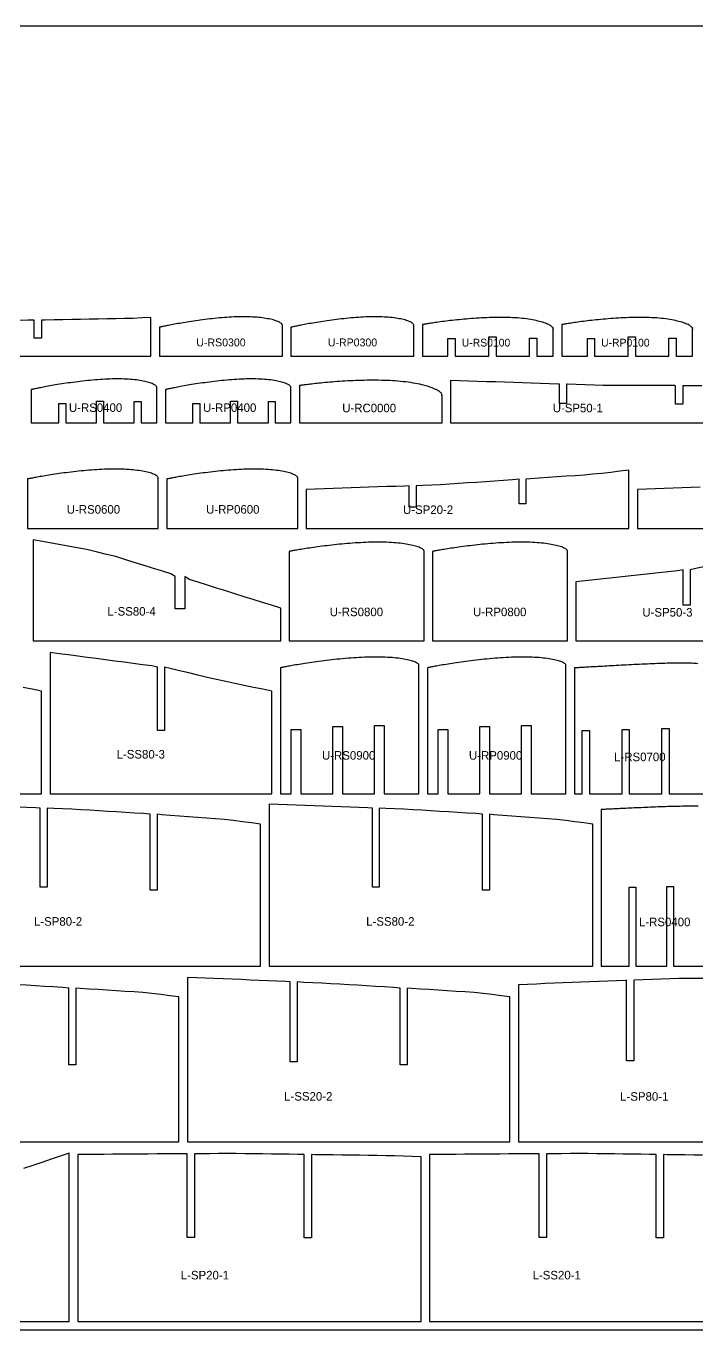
# Model space of a CAD drawing. Header units: millimetres. Extents: x 0 to 2440, y 0 to 1220.
# Drawn here: x 1192 to 1820, y 0 to 1220 of the extents above; entities that cross this region are included whole.
import ezdxf

# ---------------------------------------------------------------- set-up
doc = ezdxf.new("R2010")
doc.units = ezdxf.units.MM
for name, color, linetype in [('CUT', 7, 'CONTINUOUS'), ('LABEL', 1, 'CONTINUOUS'), ('SHEET', 8, 'CONTINUOUS')]:
    doc.layers.add(name, color=color, linetype=linetype)

msp = doc.modelspace()

# ---------------------------------------------------------------- linework, layer by layer
at = {"layer": 'CUT'}
for points in [[(987.604, 911.064), (1308.962, 911.064), (1308.962, 947.296), (1300.722, 946.912), (1292.482, 946.516), (1284.243, 946.304), (1276.003, 946.132), (1267.763, 945.957), (1259.523, 945.782), (1251.283, 945.628), (1243.043, 945.501), (1234.803, 945.373), (1226.563, 945.24), (1218.323, 945.104), (1210.083, 944.966), (1206.438, 944.847), (1206.438, 927.955), (1199.545, 927.955), (1199.545, 944.847), (1193.603, 944.687), (1185.363, 944.545)], [(1824.7, 883.507), (1816.3, 883.517), (1807.9, 883.527), (1806.865, 883.532), (1806.865, 866.108), (1800.018, 866.108), (1800.018, 883.532), (1799.5, 883.536), (1791.1, 883.545), (1782.7, 883.553), (1774.3, 883.56), (1765.9, 883.567), (1757.5, 883.573), (1749.1, 883.578), (1740.7, 883.689), (1732.299, 883.829), (1723.899, 884.039), (1715.499, 884.287), (1707.099, 884.538), (1698.699, 884.794), (1698.182, 884.916), (1698.182, 866.8), (1691.335, 866.8), (1691.335, 884.916), (1690.299, 885.054), (1681.899, 885.316), (1673.499, 885.581), (1665.099, 885.85), (1656.699, 886.123), (1648.299, 886.401), (1639.899, 886.682), (1631.499, 886.967), (1623.099, 887.255), (1614.699, 887.546), (1606.299, 887.841), (1597.899, 888.14), (1589.499, 888.444), (1589.499, 848.684), (1908.7, 848.684)], [(1823.107, 788.452), (1814.718, 788.16), (1806.33, 787.864), (1797.941, 787.566), (1789.552, 787.267), (1781.163, 786.968), (1772.774, 786.665), (1764.385, 786.36), (1764.385, 749.86), (2066.383, 749.86)], [(1827.783, 714.444), (1819.145, 712.367), (1813.879, 711.252), (1813.879, 677.997), (1807.137, 677.997), (1807.137, 711.252), (1801.87, 710.158), (1793.233, 709.229), (1784.595, 708.302), (1775.957, 707.373), (1767.32, 706.445), (1758.682, 705.515), (1750.044, 704.585), (1741.407, 703.654), (1732.769, 702.723), (1724.131, 701.789), (1715.494, 700.857), (1706.856, 699.921), (1706.856, 644.743), (1914.16, 644.743)], [(1820.936, 623.33), (1819.665, 623.47), (1818.313, 623.593), (1816.884, 623.699), (1815.378, 623.788), (1813.8, 623.861), (1812.15, 623.919), (1810.433, 623.962), (1808.649, 623.989), (1806.803, 624.003), (1804.896, 624.004), (1802.932, 623.992), (1800.913, 623.968), (1798.843, 623.934), (1796.725, 623.889), (1794.561, 623.836), (1792.356, 623.775), (1790.111, 623.707), (1787.831, 623.632), (1785.519, 623.553), (1783.178, 623.47), (1780.812, 623.385), (1778.416, 623.296), (1775.994, 623.201), (1773.558, 623.099), (1771.112, 622.991), (1768.66, 622.879), (1766.205, 622.762), (1763.751, 622.642), (1761.303, 622.519), (1758.863, 622.394), (1756.436, 622.267), (1754.025, 622.14), (1751.635, 622.012), (1749.269, 621.884), (1746.931, 621.757), (1744.624, 621.63), (1742.353, 621.505), (1740.12, 621.382), (1737.93, 621.261), (1735.785, 621.142), (1733.69, 621.025), (1731.647, 620.911), (1729.661, 620.8), (1727.733, 620.692), (1725.868, 620.587), (1724.068, 620.486), (1722.336, 620.388), (1720.675, 620.294), (1719.087, 620.203), (1717.576, 620.117), (1716.144, 620.035), (1714.792, 619.957), (1713.524, 619.884), (1712.341, 619.815), (1711.246, 619.751), (1710.239, 619.692), (1709.323, 619.638), (1708.5, 619.59), (1707.77, 619.546), (1707.135, 619.509), (1706.596, 619.476), (1706.153, 619.45), (1705.809, 619.429), (1705.562, 619.414), (1705.414, 619.406), (1705.414, 501.553), (1712.831, 501.553), (1712.831, 560.796), (1719.586, 560.796), (1719.586, 501.553), (1750.07, 501.553), (1750.07, 561.831), (1756.813, 561.831), (1756.813, 501.553), (1787.309, 501.553), (1787.309, 562.638), (1794.039, 562.638), (1794.039, 501.553), (1829.405, 501.553)], [(998.875, 501.553), (1206.562, 501.553), (1206.562, 597.529), (1197.908, 599.397), (1189.255, 601.261)], [(1108.562, 340.292), (1411.593, 340.292), (1411.593, 473.38), (1403.176, 474.467), (1394.758, 475.552), (1386.341, 476.557), (1377.923, 477.508), (1369.506, 478.263), (1361.088, 478.879), (1352.671, 479.495), (1344.253, 480.11), (1335.835, 480.724), (1327.418, 481.337), (1319, 481.95), (1314.916, 482.483), (1314.916, 411.388), (1308.416, 411.388), (1308.416, 482.483), (1302.165, 483.128), (1293.748, 483.647), (1285.33, 484.167), (1276.913, 484.688), (1268.495, 485.208), (1260.078, 485.729), (1251.66, 486.249), (1243.243, 486.77), (1234.825, 487.231), (1226.408, 487.604), (1217.99, 487.955), (1211.739, 488.31), (1211.739, 414.301), (1205.239, 414.301), (1205.239, 488.31), (1201.155, 488.583), (1192.737, 488.897), (1184.32, 489.211)], [(1821.196, 490.045), (1819.236, 490.056), (1817.23, 490.058), (1815.181, 490.05), (1813.092, 490.033), (1810.967, 490.01), (1808.808, 489.98), (1806.618, 489.944), (1804.401, 489.904), (1802.16, 489.861), (1799.889, 489.814), (1797.593, 489.76), (1795.284, 489.699), (1792.965, 489.631), (1790.639, 489.559), (1788.312, 489.481), (1785.985, 489.399), (1783.663, 489.313), (1781.349, 489.225), (1779.047, 489.134), (1776.761, 489.042), (1774.493, 488.948), (1772.249, 488.854), (1770.031, 488.759), (1767.842, 488.665), (1765.687, 488.57), (1763.569, 488.477), (1761.491, 488.384), (1759.456, 488.293), (1757.468, 488.203), (1755.529, 488.114), (1753.644, 488.028), (1751.815, 487.943), (1750.044, 487.861), (1748.335, 487.781), (1746.691, 487.703), (1745.115, 487.629), (1743.608, 487.556), (1742.173, 487.487), (1740.813, 487.421), (1739.53, 487.358), (1738.326, 487.299), (1737.203, 487.243), (1736.163, 487.191), (1735.207, 487.143), (1734.337, 487.098), (1733.555, 487.058), (1732.862, 487.023), (1732.259, 486.991), (1731.747, 486.965), (1731.327, 486.943), (1731, 486.926), (1730.765, 486.913), (1730.625, 486.906), (1730.625, 340.292), (1756.586, 340.292), (1756.586, 414.301), (1763.086, 414.301), (1763.086, 340.292), (1791.811, 340.292), (1791.811, 414.992), (1798.3, 414.992), (1798.3, 340.292), (1827.035, 340.292)], [(1033.116, 176.113), (1335.113, 176.113), (1335.113, 311.689), (1326.724, 312.716), (1318.335, 313.742), (1309.946, 314.683), (1301.558, 315.569), (1293.169, 316.251), (1284.78, 316.788), (1276.391, 317.325), (1268.002, 317.861), (1259.614, 318.394), (1251.225, 318.925), (1242.836, 319.455), (1238.766, 319.916), (1238.766, 248.014), (1232.288, 248.014), (1232.288, 319.916), (1226.058, 320.498), (1217.67, 320.995), (1209.281, 321.491), (1200.892, 321.987), (1192.503, 322.483), (1184.114, 322.977)], [(1828.366, 328.939), (1820.02, 328.885), (1811.675, 328.831), (1803.329, 328.672), (1794.984, 328.484), (1786.638, 328.227), (1778.293, 327.931), (1769.947, 327.631), (1761.601, 327.326), (1761.087, 327.181), (1761.087, 251.647), (1754.285, 251.647), (1754.285, 327.181), (1753.256, 327.016), (1744.91, 326.702), (1736.565, 326.383), (1728.219, 326.059), (1719.874, 325.73), (1711.528, 325.396), (1703.183, 325.058), (1694.837, 324.715), (1686.492, 324.367), (1678.146, 324.014), (1669.8, 323.656), (1661.455, 323.293), (1653.109, 322.926), (1653.109, 176.113), (1970.24, 176.113)], [(1002.094, 8), (1232.515, 8), (1232.515, 165.31), (1223.981, 162.468), (1215.447, 159.624), (1206.912, 156.779), (1198.378, 153.936), (1189.844, 151.089)], [(1825.317, 163.508), (1817.077, 163.622), (1808.837, 163.737), (1800.597, 163.853), (1792.357, 163.971), (1788.712, 164.072), (1788.712, 86.036), (1781.819, 86.036), (1781.819, 164.072), (1775.877, 164.205), (1767.637, 164.323), (1759.397, 164.443), (1751.157, 164.564), (1742.917, 164.685), (1734.677, 164.805), (1726.437, 164.903), (1718.196, 164.944), (1709.956, 164.978), (1701.716, 164.953), (1693.476, 164.921), (1685.236, 164.886), (1679.294, 164.844), (1679.294, 86.422), (1672.401, 86.422), (1672.401, 164.844), (1668.756, 164.806), (1660.516, 164.758), (1652.276, 164.707), (1644.036, 164.653), (1635.796, 164.594), (1627.556, 164.53), (1619.316, 164.464), (1611.076, 164.395), (1602.836, 164.321), (1594.596, 164.242), (1586.356, 164.161), (1578.116, 164.076), (1569.876, 163.989), (1569.876, 8), (1891.237, 8)]]:
    msp.add_lwpolyline(points, dxfattribs=at)
for points in [[(1316.962, 911.064), (1432.098, 911.064), (1432.098, 939.737), (1432.086, 940.124), (1431.981, 940.511), (1431.785, 940.9), (1431.496, 941.288), (1431.117, 941.677), (1430.646, 942.064), (1430.085, 942.449), (1429.434, 942.831), (1428.694, 943.21), (1427.866, 943.583), (1426.952, 943.95), (1425.952, 944.309), (1424.868, 944.659), (1423.703, 944.998), (1422.457, 945.326), (1421.132, 945.64), (1419.732, 945.94), (1418.257, 946.224), (1416.711, 946.491), (1415.095, 946.739), (1413.413, 946.967), (1411.668, 947.175), (1409.861, 947.361), (1407.997, 947.524), (1406.079, 947.664), (1404.109, 947.779), (1402.09, 947.87), (1400.028, 947.936), (1397.924, 947.976), (1395.783, 947.991), (1393.608, 947.979), (1391.402, 947.942), (1389.17, 947.88), (1386.915, 947.792), (1384.651, 947.68), (1382.379, 947.549), (1380.095, 947.402), (1377.802, 947.237), (1375.505, 947.056), (1373.207, 946.86), (1370.911, 946.65), (1368.622, 946.427), (1366.344, 946.191), (1364.079, 945.944), (1361.831, 945.686), (1359.604, 945.419), (1357.401, 945.144), (1355.227, 944.861), (1353.083, 944.571), (1350.975, 944.277), (1348.904, 943.978), (1346.874, 943.676), (1344.889, 943.372), (1342.952, 943.066), (1341.065, 942.761), (1339.231, 942.457), (1337.453, 942.156), (1335.735, 941.857), (1334.078, 941.563), (1332.486, 941.275), (1330.959, 940.993), (1329.502, 940.719), (1328.116, 940.454), (1326.804, 940.199), (1325.566, 939.954), (1324.406, 939.722), (1323.325, 939.502), (1322.324, 939.296), (1321.405, 939.105), (1320.569, 938.929), (1319.818, 938.77), (1319.153, 938.628), (1318.574, 938.503), (1318.083, 938.396), (1317.681, 938.308), (1317.367, 938.239), (1317.142, 938.19), (1317.007, 938.16), (1316.962, 938.15)], [(1440.098, 911.064), (1555.234, 911.064), (1555.234, 939.737), (1555.222, 940.124), (1555.117, 940.511), (1554.921, 940.9), (1554.632, 941.288), (1554.253, 941.677), (1553.782, 942.064), (1553.221, 942.449), (1552.57, 942.831), (1551.83, 943.21), (1551.002, 943.583), (1550.087, 943.95), (1549.088, 944.309), (1548.004, 944.659), (1546.839, 944.998), (1545.593, 945.326), (1544.268, 945.64), (1542.868, 945.94), (1541.393, 946.224), (1539.847, 946.491), (1538.231, 946.739), (1536.549, 946.967), (1534.804, 947.175), (1532.997, 947.361), (1531.133, 947.524), (1529.214, 947.664), (1527.244, 947.779), (1525.226, 947.87), (1523.164, 947.936), (1521.06, 947.976), (1518.919, 947.991), (1516.743, 947.979), (1514.538, 947.942), (1512.306, 947.88), (1510.051, 947.792), (1507.787, 947.68), (1505.515, 947.549), (1503.231, 947.402), (1500.938, 947.237), (1498.641, 947.056), (1496.343, 946.86), (1494.047, 946.65), (1491.758, 946.427), (1489.48, 946.191), (1487.214, 945.944), (1484.967, 945.686), (1482.74, 945.419), (1480.537, 945.144), (1478.363, 944.861), (1476.219, 944.571), (1474.111, 944.277), (1472.04, 943.978), (1470.01, 943.676), (1468.025, 943.372), (1466.088, 943.066), (1464.201, 942.761), (1462.367, 942.457), (1460.589, 942.156), (1458.871, 941.857), (1457.214, 941.563), (1455.621, 941.275), (1454.095, 940.993), (1452.638, 940.719), (1451.252, 940.454), (1449.94, 940.199), (1448.702, 939.954), (1447.542, 939.722), (1446.461, 939.502), (1445.46, 939.296), (1444.541, 939.105), (1443.705, 938.929), (1442.954, 938.77), (1442.289, 938.628), (1441.71, 938.503), (1441.219, 938.396), (1440.816, 938.308), (1440.503, 938.239), (1440.278, 938.19), (1440.143, 938.16), (1440.098, 938.15)], [(1563.234, 911.064), (1587.084, 911.064), (1587.084, 927.801), (1593.886, 927.801), (1593.886, 911.064), (1625.205, 911.064), (1625.205, 929.18), (1632.052, 929.18), (1632.052, 911.064), (1663.325, 911.064), (1663.325, 928.033), (1670.218, 928.033), (1670.218, 911.064), (1685.684, 911.064), (1685.684, 936.627), (1685.675, 936.202), (1685.596, 937.059), (1685.409, 937.496), (1685.126, 937.938), (1684.745, 938.384), (1684.267, 938.834), (1683.692, 939.286), (1683.022, 939.739), (1682.257, 940.193), (1681.399, 940.645), (1680.448, 941.095), (1679.406, 941.54), (1678.274, 941.98), (1677.054, 942.413), (1675.748, 942.837), (1674.357, 943.25), (1672.885, 943.651), (1671.333, 944.039), (1669.704, 944.412), (1668.001, 944.768), (1666.225, 945.106), (1664.381, 945.425), (1662.47, 945.723), (1660.498, 946), (1658.465, 946.254), (1656.377, 946.484), (1654.236, 946.69), (1652.047, 946.87), (1649.812, 947.026), (1647.536, 947.155), (1645.223, 947.258), (1642.876, 947.335), (1640.499, 947.385), (1638.097, 947.41), (1635.684, 947.408), (1633.262, 947.387), (1630.826, 947.348), (1628.38, 947.291), (1625.928, 947.216), (1623.475, 947.125), (1621.024, 947.019), (1618.579, 946.898), (1616.144, 946.762), (1613.723, 946.614), (1611.32, 946.453), (1608.939, 946.281), (1606.583, 946.099), (1604.257, 945.907), (1601.963, 945.706), (1599.706, 945.498), (1597.489, 945.283), (1595.316, 945.063), (1593.19, 944.838), (1591.115, 944.609), (1589.093, 944.378), (1587.128, 944.145), (1585.223, 943.912), (1583.381, 943.679), (1581.604, 943.448), (1579.896, 943.219), (1578.259, 942.994), (1576.696, 942.774), (1575.209, 942.56), (1573.801, 942.352), (1572.473, 942.153), (1571.228, 941.962), (1570.067, 941.781), (1568.992, 941.61), (1568.005, 941.452), (1567.108, 941.305), (1566.302, 941.172), (1565.587, 941.053), (1564.966, 940.948), (1564.438, 940.858), (1564.006, 940.784), (1563.669, 940.726), (1563.427, 940.685), (1563.283, 940.659), (1563.234, 940.651)], [(1693.684, 911.064), (1717.534, 911.064), (1717.534, 927.801), (1724.336, 927.801), (1724.336, 911.064), (1755.655, 911.064), (1755.655, 929.18), (1762.502, 929.18), (1762.502, 911.064), (1793.775, 911.064), (1793.775, 928.033), (1800.668, 928.033), (1800.668, 911.064), (1816.134, 911.064), (1816.134, 936.627), (1816.125, 936.202), (1816.046, 937.059), (1815.859, 937.496), (1815.576, 937.938), (1815.195, 938.384), (1814.717, 938.834), (1814.142, 939.286), (1813.472, 939.739), (1812.707, 940.193), (1811.849, 940.645), (1810.898, 941.095), (1809.856, 941.54), (1808.724, 941.98), (1807.504, 942.413), (1806.198, 942.837), (1804.807, 943.25), (1803.335, 943.651), (1801.783, 944.039), (1800.154, 944.412), (1798.451, 944.768), (1796.675, 945.106), (1794.831, 945.425), (1792.92, 945.723), (1790.948, 946), (1788.915, 946.254), (1786.827, 946.484), (1784.686, 946.69), (1782.497, 946.87), (1780.262, 947.026), (1777.986, 947.155), (1775.673, 947.258), (1773.326, 947.335), (1770.949, 947.385), (1768.547, 947.41), (1766.134, 947.408), (1763.712, 947.387), (1761.276, 947.348), (1758.83, 947.291), (1756.378, 947.216), (1753.925, 947.125), (1751.474, 947.019), (1749.029, 946.898), (1746.594, 946.762), (1744.173, 946.614), (1741.77, 946.453), (1739.389, 946.281), (1737.033, 946.099), (1734.707, 945.907), (1732.413, 945.706), (1730.156, 945.498), (1727.939, 945.283), (1725.766, 945.063), (1723.64, 944.838), (1721.565, 944.609), (1719.543, 944.378), (1717.578, 944.145), (1715.673, 943.912), (1713.831, 943.679), (1712.054, 943.448), (1710.346, 943.219), (1708.709, 942.994), (1707.146, 942.774), (1705.659, 942.56), (1704.251, 942.352), (1702.923, 942.153), (1701.678, 941.962), (1700.517, 941.781), (1699.442, 941.61), (1698.455, 941.452), (1697.558, 941.305), (1696.752, 941.172), (1696.037, 941.053), (1695.416, 940.948), (1694.888, 940.858), (1694.456, 940.784), (1694.119, 940.726), (1693.877, 940.685), (1693.733, 940.659), (1693.684, 940.651)], [(1196.917, 848.684), (1222.771, 848.684), (1222.771, 866.945), (1229.272, 866.945), (1229.272, 848.684), (1258.054, 848.684), (1258.054, 868.955), (1264.543, 868.955), (1264.543, 848.684), (1293.337, 848.684), (1293.337, 868.681), (1299.815, 868.681), (1299.815, 848.684), (1314.478, 848.684), (1314.478, 881.589), (1314.464, 881.977), (1314.356, 882.366), (1314.154, 882.756), (1313.859, 883.145), (1313.47, 883.535), (1312.988, 883.923), (1312.414, 884.31), (1311.749, 884.693), (1310.992, 885.073), (1310.146, 885.447), (1309.212, 885.815), (1308.19, 886.175), (1307.083, 886.526), (1305.892, 886.866), (1304.62, 887.195), (1303.267, 887.51), (1301.836, 887.81), (1300.33, 888.094), (1298.751, 888.361), (1297.101, 888.609), (1295.384, 888.837), (1293.602, 889.044), (1291.757, 889.229), (1289.854, 889.392), (1287.895, 889.53), (1285.884, 889.644), (1283.824, 889.733), (1281.718, 889.797), (1279.57, 889.835), (1277.385, 889.847), (1275.164, 889.833), (1272.913, 889.792), (1270.634, 889.726), (1268.333, 889.634), (1266.021, 889.518), (1263.702, 889.384), (1261.37, 889.231), (1259.029, 889.062), (1256.684, 888.877), (1254.338, 888.676), (1251.994, 888.461), (1249.658, 888.232), (1247.331, 887.991), (1245.019, 887.739), (1242.724, 887.476), (1240.451, 887.203), (1238.202, 886.922), (1235.982, 886.634), (1233.794, 886.339), (1231.641, 886.038), (1229.527, 885.734), (1227.455, 885.426), (1225.429, 885.116), (1223.451, 884.806), (1221.524, 884.495), (1219.652, 884.185), (1217.838, 883.878), (1216.083, 883.575), (1214.392, 883.276), (1212.766, 882.982), (1211.208, 882.696), (1209.72, 882.417), (1208.305, 882.148), (1206.965, 881.888), (1205.702, 881.64), (1204.517, 881.403), (1203.413, 881.18), (1202.391, 880.971), (1201.453, 880.776), (1200.6, 880.598), (1199.833, 880.436), (1199.154, 880.291), (1198.563, 880.164), (1198.062, 880.056), (1197.651, 879.966), (1197.33, 879.896), (1197.101, 879.846), (1196.963, 879.816), (1196.917, 879.806)], [(1322.478, 848.684), (1348.332, 848.684), (1348.332, 866.945), (1354.832, 866.945), (1354.832, 848.684), (1383.615, 848.684), (1383.615, 868.955), (1390.104, 868.955), (1390.104, 848.684), (1418.897, 848.684), (1418.897, 868.681), (1425.375, 868.681), (1425.375, 848.684), (1440.038, 848.684), (1440.038, 881.589), (1440.024, 881.977), (1439.917, 882.366), (1439.715, 882.756), (1439.419, 883.145), (1439.031, 883.535), (1438.549, 883.923), (1437.975, 884.31), (1437.309, 884.693), (1436.553, 885.073), (1435.707, 885.447), (1434.772, 885.815), (1433.751, 886.175), (1432.644, 886.526), (1431.453, 886.866), (1430.18, 887.195), (1428.827, 887.51), (1427.397, 887.81), (1425.891, 888.094), (1424.312, 888.361), (1422.662, 888.609), (1420.945, 888.837), (1419.162, 889.044), (1417.318, 889.229), (1415.415, 889.392), (1413.456, 889.53), (1411.444, 889.644), (1409.384, 889.733), (1407.279, 889.797), (1405.131, 889.835), (1402.945, 889.847), (1400.725, 889.833), (1398.473, 889.792), (1396.195, 889.726), (1393.893, 889.634), (1391.582, 889.518), (1389.262, 889.384), (1386.93, 889.231), (1384.59, 889.062), (1382.244, 888.877), (1379.898, 888.676), (1377.555, 888.461), (1375.218, 888.232), (1372.892, 887.991), (1370.579, 887.739), (1368.285, 887.476), (1366.011, 887.203), (1363.763, 886.922), (1361.543, 886.634), (1359.355, 886.339), (1357.202, 886.038), (1355.088, 885.734), (1353.016, 885.426), (1350.989, 885.116), (1349.011, 884.806), (1347.085, 884.495), (1345.213, 884.185), (1343.398, 883.878), (1341.644, 883.575), (1339.952, 883.276), (1338.326, 882.982), (1336.768, 882.696), (1335.281, 882.417), (1333.866, 882.148), (1332.526, 881.888), (1331.262, 881.64), (1330.078, 881.403), (1328.974, 881.18), (1327.952, 880.971), (1327.013, 880.776), (1326.16, 880.598), (1325.394, 880.436), (1324.714, 880.291), (1324.124, 880.164), (1323.622, 880.056), (1323.211, 879.966), (1322.891, 879.896), (1322.662, 879.846), (1322.524, 879.816), (1322.478, 879.806)], [(1448.038, 848.684), (1581.499, 848.684), (1581.499, 874.728), (1581.472, 874.256), (1581.419, 875.209), (1581.233, 875.701), (1580.941, 876.201), (1580.543, 876.709), (1580.039, 877.224), (1579.43, 877.745), (1578.716, 878.271), (1577.899, 878.8), (1576.98, 879.331), (1575.959, 879.862), (1574.839, 880.393), (1573.621, 880.919), (1572.306, 881.441), (1570.897, 881.957), (1569.396, 882.463), (1567.804, 882.96), (1566.126, 883.444), (1564.362, 883.914), (1562.516, 884.368), (1560.591, 884.805), (1558.59, 885.223), (1556.517, 885.62), (1554.374, 885.996), (1552.165, 886.349), (1549.895, 886.678), (1547.566, 886.982), (1545.183, 887.26), (1542.75, 887.511), (1540.271, 887.736), (1537.75, 887.932), (1535.191, 888.101), (1532.599, 888.242), (1529.978, 888.355), (1527.345, 888.44), (1524.701, 888.504), (1522.041, 888.548), (1519.37, 888.572), (1516.692, 888.578), (1514.011, 888.566), (1511.332, 888.536), (1508.66, 888.49), (1505.998, 888.428), (1503.351, 888.351), (1500.722, 888.26), (1498.117, 888.155), (1495.54, 888.039), (1492.994, 887.91), (1490.484, 887.771), (1488.013, 887.623), (1485.587, 887.465), (1483.207, 887.3), (1480.879, 887.128), (1478.606, 886.95), (1476.391, 886.768), (1474.238, 886.582), (1472.151, 886.393), (1470.132, 886.202), (1468.185, 886.011), (1466.313, 885.82), (1464.519, 885.631), (1462.805, 885.444), (1461.175, 885.261), (1459.63, 885.083), (1458.174, 884.911), (1456.808, 884.745), (1455.535, 884.587), (1454.356, 884.438), (1453.274, 884.298), (1452.289, 884.169), (1451.404, 884.051), (1450.621, 883.945), (1449.939, 883.851), (1449.36, 883.772), (1448.885, 883.705), (1448.515, 883.654), (1448.25, 883.616), (1448.091, 883.594), (1448.038, 883.586)], [(1193.442, 749.86), (1315.915, 749.86), (1315.915, 796.901), (1315.902, 797.283), (1315.792, 797.668), (1315.584, 798.054), (1315.278, 798.442), (1314.875, 798.832), (1314.375, 799.221), (1313.779, 799.61), (1313.088, 799.997), (1312.303, 800.382), (1311.424, 800.762), (1310.453, 801.137), (1309.392, 801.506), (1308.242, 801.866), (1307.004, 802.218), (1305.681, 802.558), (1304.275, 802.886), (1302.788, 803.2), (1301.222, 803.5), (1299.58, 803.782), (1297.865, 804.047), (1296.079, 804.293), (1294.225, 804.519), (1292.307, 804.723), (1290.327, 804.905), (1288.29, 805.064), (1286.197, 805.198), (1284.054, 805.309), (1281.863, 805.394), (1279.628, 805.454), (1277.352, 805.488), (1275.041, 805.496), (1272.697, 805.478), (1270.325, 805.435), (1267.929, 805.365), (1265.521, 805.272), (1263.104, 805.16), (1260.674, 805.03), (1258.235, 804.883), (1255.791, 804.72), (1253.346, 804.542), (1250.904, 804.35), (1248.468, 804.144), (1246.043, 803.925), (1243.632, 803.694), (1241.24, 803.453), (1238.869, 803.202), (1236.524, 802.942), (1234.209, 802.674), (1231.927, 802.399), (1229.682, 802.119), (1227.477, 801.834), (1225.316, 801.545), (1223.202, 801.253), (1221.138, 800.961), (1219.128, 800.667), (1217.175, 800.375), (1215.281, 800.084), (1213.45, 799.796), (1211.685, 799.512), (1209.988, 799.233), (1208.362, 798.96), (1206.809, 798.694), (1205.332, 798.437), (1203.933, 798.189), (1202.615, 797.951), (1201.378, 797.725), (1200.225, 797.511), (1199.158, 797.311), (1198.179, 797.125), (1197.288, 796.953), (1196.487, 796.798), (1195.778, 796.659), (1195.161, 796.537), (1194.638, 796.433), (1194.208, 796.347), (1193.874, 796.28), (1193.634, 796.232), (1193.49, 796.203), (1193.442, 796.193)], [(1323.915, 749.86), (1446.388, 749.86), (1446.388, 796.901), (1446.375, 797.283), (1446.265, 797.668), (1446.057, 798.054), (1445.751, 798.442), (1445.348, 798.832), (1444.848, 799.221), (1444.252, 799.61), (1443.561, 799.997), (1442.776, 800.382), (1441.897, 800.762), (1440.926, 801.137), (1439.865, 801.506), (1438.715, 801.866), (1437.477, 802.218), (1436.154, 802.558), (1434.748, 802.886), (1433.261, 803.2), (1431.695, 803.5), (1430.053, 803.782), (1428.338, 804.047), (1426.552, 804.293), (1424.698, 804.519), (1422.78, 804.723), (1420.8, 804.905), (1418.763, 805.064), (1416.67, 805.198), (1414.527, 805.309), (1412.335, 805.394), (1410.1, 805.454), (1407.825, 805.488), (1405.514, 805.496), (1403.17, 805.478), (1400.798, 805.435), (1398.402, 805.365), (1395.994, 805.272), (1393.577, 805.16), (1391.147, 805.03), (1388.708, 804.883), (1386.264, 804.72), (1383.819, 804.542), (1381.377, 804.35), (1378.941, 804.144), (1376.516, 803.925), (1374.105, 803.694), (1371.713, 803.453), (1369.342, 803.202), (1366.997, 802.942), (1364.682, 802.674), (1362.4, 802.399), (1360.155, 802.119), (1357.95, 801.834), (1355.789, 801.545), (1353.675, 801.253), (1351.611, 800.961), (1349.601, 800.667), (1347.648, 800.375), (1345.754, 800.084), (1343.923, 799.796), (1342.158, 799.512), (1340.461, 799.233), (1338.835, 798.96), (1337.282, 798.694), (1335.805, 798.437), (1334.406, 798.189), (1333.088, 797.951), (1331.851, 797.725), (1330.698, 797.511), (1329.631, 797.311), (1328.652, 797.125), (1327.761, 796.953), (1326.96, 796.798), (1326.251, 796.659), (1325.634, 796.537), (1325.111, 796.433), (1324.681, 796.347), (1324.346, 796.28), (1324.107, 796.232), (1323.963, 796.203), (1323.915, 796.193)], [(1454.388, 749.86), (1756.385, 749.86), (1756.385, 804.417), (1747.997, 803.407), (1739.608, 802.397), (1731.219, 801.465), (1722.83, 800.583), (1714.441, 799.887), (1706.053, 799.319), (1697.664, 798.75), (1689.275, 798.181), (1680.886, 797.613), (1672.497, 797.046), (1664.109, 796.473), (1660.038, 795.974), (1660.038, 772.917), (1653.56, 772.917), (1653.56, 795.974), (1647.331, 795.333), (1638.942, 794.772), (1630.553, 794.208), (1622.165, 793.639), (1613.776, 793.071), (1605.387, 792.502), (1596.998, 791.933), (1588.609, 791.357), (1580.221, 790.869), (1571.832, 790.506), (1563.443, 790.177), (1557.213, 789.855), (1557.213, 769.858), (1550.735, 769.858), (1550.735, 789.855), (1546.665, 789.607), (1538.276, 789.322), (1529.888, 789.035), (1521.499, 788.743), (1513.11, 788.452), (1504.721, 788.16), (1496.332, 787.864), (1487.944, 787.566), (1479.555, 787.267), (1471.166, 786.968), (1462.777, 786.665), (1454.388, 786.36)], [(1198.75, 644.743), (1430.518, 644.743), (1430.518, 675.305), (1421.934, 678.004), (1413.35, 680.7), (1404.766, 683.395), (1396.182, 686.087), (1387.598, 688.777), (1379.014, 691.465), (1370.43, 694.151), (1361.846, 696.835), (1353.262, 699.516), (1344.678, 702.195), (1340.58, 704.867), (1340.58, 674.805), (1331.645, 674.805), (1331.645, 704.867), (1327.51, 707.547), (1318.926, 710.22), (1310.342, 712.89), (1301.758, 715.558), (1293.174, 718.224), (1284.59, 720.887), (1276.006, 723.537), (1267.422, 725.707), (1258.838, 727.878), (1250.254, 729.863), (1241.67, 731.405), (1233.086, 732.952), (1224.502, 734.506), (1215.918, 736.067), (1207.334, 737.634), (1198.75, 739.208)], [(1438.518, 644.743), (1564.687, 644.743), (1564.687, 728.574), (1564.673, 728.937), (1564.558, 729.305), (1564.343, 729.675), (1564.027, 730.049), (1563.611, 730.424), (1563.096, 730.801), (1562.482, 731.179), (1561.77, 731.556), (1560.961, 731.931), (1560.056, 732.303), (1559.057, 732.672), (1557.964, 733.035), (1556.78, 733.391), (1555.506, 733.739), (1554.144, 734.078), (1552.697, 734.405), (1551.167, 734.72), (1549.556, 735.02), (1547.866, 735.306), (1546.101, 735.574), (1544.264, 735.825), (1542.357, 736.057), (1540.383, 736.268), (1538.346, 736.458), (1536.249, 736.626), (1534.097, 736.771), (1531.891, 736.892), (1529.636, 736.989), (1527.337, 737.061), (1524.995, 737.108), (1522.617, 737.13), (1520.205, 737.127), (1517.763, 737.098), (1515.297, 737.044), (1512.818, 736.967), (1510.328, 736.871), (1507.826, 736.758), (1505.313, 736.629), (1502.796, 736.483), (1500.277, 736.323), (1497.761, 736.149), (1495.251, 735.961), (1492.752, 735.761), (1490.268, 735.549), (1487.803, 735.327), (1485.36, 735.094), (1482.944, 734.853), (1480.558, 734.604), (1478.206, 734.348), (1475.891, 734.086), (1473.619, 733.819), (1471.391, 733.548), (1469.211, 733.274), (1467.084, 732.999), (1465.011, 732.723), (1462.997, 732.446), (1461.045, 732.172), (1459.157, 731.899), (1457.337, 731.631), (1455.586, 731.366), (1453.909, 731.108), (1452.308, 730.856), (1450.785, 730.611), (1449.342, 730.376), (1447.981, 730.15), (1446.705, 729.935), (1445.516, 729.731), (1444.416, 729.54), (1443.405, 729.363), (1442.486, 729.2), (1441.66, 729.051), (1440.928, 728.919), (1440.292, 728.803), (1439.751, 728.704), (1439.308, 728.622), (1438.963, 728.558), (1438.716, 728.512), (1438.568, 728.484), (1438.518, 728.475)], [(1572.687, 644.743), (1698.856, 644.743), (1698.856, 728.574), (1698.842, 728.937), (1698.727, 729.305), (1698.512, 729.675), (1698.196, 730.049), (1697.78, 730.424), (1697.265, 730.801), (1696.651, 731.179), (1695.939, 731.556), (1695.13, 731.931), (1694.225, 732.303), (1693.226, 732.672), (1692.133, 733.035), (1690.949, 733.391), (1689.675, 733.739), (1688.313, 734.078), (1686.866, 734.405), (1685.336, 734.72), (1683.725, 735.02), (1682.035, 735.306), (1680.27, 735.574), (1678.433, 735.825), (1676.526, 736.057), (1674.552, 736.268), (1672.515, 736.458), (1670.418, 736.626), (1668.265, 736.771), (1666.06, 736.892), (1663.805, 736.989), (1661.506, 737.061), (1659.164, 737.108), (1656.786, 737.13), (1654.374, 737.127), (1651.932, 737.098), (1649.466, 737.044), (1646.987, 736.967), (1644.497, 736.871), (1641.994, 736.758), (1639.482, 736.629), (1636.965, 736.483), (1634.446, 736.323), (1631.93, 736.149), (1629.42, 735.961), (1626.921, 735.761), (1624.437, 735.549), (1621.972, 735.327), (1619.529, 735.094), (1617.113, 734.853), (1614.727, 734.604), (1612.375, 734.348), (1610.06, 734.086), (1607.788, 733.819), (1605.56, 733.548), (1603.38, 733.274), (1601.253, 732.999), (1599.18, 732.723), (1597.166, 732.446), (1595.214, 732.172), (1593.326, 731.899), (1591.505, 731.631), (1589.755, 731.366), (1588.078, 731.108), (1586.477, 730.856), (1584.954, 730.611), (1583.511, 730.376), (1582.15, 730.15), (1580.874, 729.935), (1579.685, 729.731), (1578.585, 729.54), (1577.574, 729.363), (1576.655, 729.2), (1575.829, 729.051), (1575.097, 728.919), (1574.46, 728.803), (1573.92, 728.704), (1573.477, 728.622), (1573.132, 728.558), (1572.885, 728.512), (1572.737, 728.484), (1572.687, 728.475)], [(1214.562, 501.553), (1422.249, 501.553), (1422.249, 597.529), (1413.595, 599.397), (1404.941, 601.261), (1396.288, 603.121), (1387.634, 604.976), (1378.981, 606.827), (1370.327, 608.673), (1361.673, 610.571), (1353.02, 612.647), (1344.366, 614.724), (1335.713, 616.802), (1327.059, 618.759), (1321.783, 620.039), (1321.783, 560.796), (1315.028, 560.796), (1315.028, 620.039), (1309.752, 621.303), (1301.098, 622.448), (1292.444, 623.59), (1283.791, 624.732), (1275.137, 625.872), (1266.484, 627.01), (1257.83, 628.147), (1249.176, 629.282), (1240.523, 630.416), (1231.869, 631.548), (1223.216, 632.678), (1214.562, 633.807)], [(1430.249, 501.553), (1440.317, 501.553), (1440.317, 561.902), (1449.253, 561.902), (1449.253, 501.553), (1479.349, 501.553), (1479.349, 564.555), (1488.232, 564.555), (1488.232, 501.553), (1518.381, 501.553), (1518.381, 565.578), (1527.212, 565.578), (1527.212, 501.553), (1559.831, 501.553), (1559.831, 621.801), (1559.809, 622.16), (1559.684, 622.52), (1559.455, 622.882), (1559.124, 623.246), (1558.689, 623.611), (1558.153, 623.975), (1557.515, 624.339), (1556.776, 624.701), (1555.938, 625.06), (1555.002, 625.415), (1553.968, 625.765), (1552.84, 626.108), (1551.617, 626.443), (1550.303, 626.768), (1548.898, 627.083), (1547.407, 627.386), (1545.83, 627.674), (1544.17, 627.948), (1542.43, 628.205), (1540.614, 628.445), (1538.723, 628.665), (1536.761, 628.866), (1534.731, 629.045), (1532.636, 629.202), (1530.481, 629.335), (1528.269, 629.445), (1526.002, 629.531), (1523.686, 629.591), (1521.324, 629.626), (1518.92, 629.635), (1516.478, 629.618), (1514.002, 629.576), (1511.496, 629.507), (1508.965, 629.413), (1506.421, 629.295), (1503.866, 629.158), (1501.298, 629.004), (1498.72, 628.833), (1496.137, 628.647), (1493.553, 628.445), (1490.972, 628.23), (1488.398, 628.001), (1485.835, 627.76), (1483.288, 627.507), (1480.76, 627.244), (1478.255, 626.971), (1475.777, 626.69), (1473.331, 626.402), (1470.919, 626.107), (1468.547, 625.806), (1466.217, 625.502), (1463.933, 625.194), (1461.699, 624.884), (1459.518, 624.573), (1457.394, 624.262), (1455.33, 623.952), (1453.329, 623.645), (1451.394, 623.341), (1449.529, 623.042), (1447.736, 622.748), (1446.017, 622.461), (1444.376, 622.183), (1442.815, 621.913), (1441.337, 621.653), (1439.943, 621.404), (1438.636, 621.167), (1437.418, 620.944), (1436.29, 620.734), (1435.255, 620.54), (1434.313, 620.361), (1433.467, 620.199), (1432.717, 620.054), (1432.065, 619.927), (1431.512, 619.819), (1431.058, 619.73), (1430.704, 619.66), (1430.451, 619.61), (1430.299, 619.579), (1430.249, 619.569)], [(1567.831, 501.553), (1577.9, 501.553), (1577.9, 561.902), (1586.835, 561.902), (1586.835, 501.553), (1616.931, 501.553), (1616.931, 564.555), (1625.815, 564.555), (1625.815, 501.553), (1655.963, 501.553), (1655.963, 565.578), (1664.795, 565.578), (1664.795, 501.553), (1697.414, 501.553), (1697.414, 621.801), (1697.392, 622.16), (1697.266, 622.52), (1697.038, 622.882), (1696.706, 623.246), (1696.272, 623.611), (1695.735, 623.975), (1695.097, 624.339), (1694.359, 624.701), (1693.521, 625.06), (1692.584, 625.415), (1691.551, 625.765), (1690.422, 626.108), (1689.2, 626.443), (1687.885, 626.768), (1686.481, 627.083), (1684.989, 627.386), (1683.412, 627.674), (1681.753, 627.948), (1680.013, 628.205), (1678.196, 628.445), (1676.305, 628.665), (1674.343, 628.866), (1672.313, 629.045), (1670.219, 629.202), (1668.064, 629.335), (1665.851, 629.445), (1663.585, 629.531), (1661.269, 629.591), (1658.907, 629.626), (1656.503, 629.635), (1654.06, 629.618), (1651.584, 629.576), (1649.079, 629.507), (1646.547, 629.413), (1644.003, 629.295), (1641.449, 629.158), (1638.88, 629.004), (1636.303, 628.833), (1633.72, 628.647), (1631.136, 628.445), (1628.555, 628.23), (1625.981, 628.001), (1623.418, 627.76), (1620.87, 627.507), (1618.342, 627.244), (1615.837, 626.971), (1613.36, 626.69), (1610.913, 626.402), (1608.502, 626.107), (1606.129, 625.806), (1603.799, 625.502), (1601.516, 625.194), (1599.282, 624.884), (1597.101, 624.573), (1594.977, 624.262), (1592.913, 623.952), (1590.912, 623.645), (1588.977, 623.341), (1587.112, 623.042), (1585.318, 622.748), (1583.6, 622.461), (1581.959, 622.183), (1580.398, 621.913), (1578.919, 621.653), (1577.526, 621.404), (1576.218, 621.167), (1575, 620.944), (1573.873, 620.734), (1572.837, 620.54), (1571.896, 620.361), (1571.049, 620.199), (1570.3, 620.054), (1569.648, 619.927), (1569.094, 619.819), (1568.641, 619.73), (1568.287, 619.66), (1568.034, 619.61), (1567.882, 619.579), (1567.831, 619.569)], [(1419.593, 340.292), (1722.625, 340.292), (1722.625, 473.38), (1714.207, 474.467), (1705.79, 475.552), (1697.372, 476.557), (1688.954, 477.508), (1680.537, 478.263), (1672.119, 478.879), (1663.702, 479.495), (1655.284, 480.11), (1646.867, 480.724), (1638.449, 481.337), (1630.032, 481.95), (1625.948, 482.483), (1625.948, 411.388), (1619.447, 411.388), (1619.447, 482.483), (1613.197, 483.128), (1604.779, 483.647), (1596.362, 484.167), (1587.944, 484.688), (1579.527, 485.208), (1571.109, 485.729), (1562.691, 486.249), (1554.274, 486.77), (1545.856, 487.231), (1537.439, 487.604), (1529.021, 487.955), (1522.77, 488.31), (1522.77, 414.301), (1516.27, 414.301), (1516.27, 488.31), (1512.186, 488.583), (1503.769, 488.897), (1495.351, 489.211), (1486.934, 489.524), (1478.516, 489.837), (1470.099, 490.15), (1461.681, 490.462), (1453.263, 490.775), (1444.846, 491.087), (1436.428, 491.398), (1428.011, 491.71), (1419.593, 492.021)], [(1343.113, 176.113), (1645.109, 176.113), (1645.109, 311.689), (1636.721, 312.716), (1628.332, 313.742), (1619.943, 314.683), (1611.554, 315.569), (1603.165, 316.251), (1594.777, 316.788), (1586.388, 317.325), (1577.999, 317.861), (1569.61, 318.394), (1561.221, 318.925), (1552.833, 319.455), (1548.762, 319.916), (1548.762, 248.014), (1542.284, 248.014), (1542.284, 319.916), (1536.055, 320.498), (1527.666, 320.995), (1519.277, 321.491), (1510.889, 321.987), (1502.5, 322.483), (1494.111, 322.977), (1485.722, 323.469), (1477.333, 323.96), (1468.945, 324.416), (1460.556, 324.82), (1452.167, 325.21), (1445.938, 325.626), (1445.938, 250.87), (1439.46, 250.87), (1439.46, 325.626), (1435.389, 325.944), (1427.001, 326.308), (1418.612, 326.673), (1410.223, 327.036), (1401.834, 327.396), (1393.446, 327.756), (1385.057, 328.115), (1376.668, 328.473), (1368.279, 328.829), (1359.89, 329.185), (1351.502, 329.54), (1343.113, 329.894)], [(1240.515, 8), (1561.876, 8), (1561.876, 162.046), (1553.636, 162.319), (1545.396, 162.59), (1537.156, 162.77), (1528.916, 162.932), (1520.676, 163.093), (1512.436, 163.255), (1504.196, 163.395), (1495.956, 163.508), (1487.716, 163.622), (1479.476, 163.737), (1471.236, 163.853), (1462.996, 163.971), (1459.351, 164.072), (1459.351, 86.036), (1452.458, 86.036), (1452.458, 164.072), (1446.516, 164.205), (1438.275, 164.323), (1430.035, 164.443), (1421.795, 164.564), (1413.555, 164.685), (1405.315, 164.805), (1397.075, 164.903), (1388.835, 164.944), (1380.595, 164.978), (1372.355, 164.953), (1364.115, 164.921), (1355.875, 164.886), (1349.933, 164.844), (1349.933, 86.422), (1343.04, 86.422), (1343.04, 164.844), (1339.395, 164.806), (1331.155, 164.758), (1322.915, 164.707), (1314.675, 164.653), (1306.435, 164.594), (1298.195, 164.53), (1289.955, 164.464), (1281.715, 164.395), (1273.475, 164.321), (1265.235, 164.242), (1256.995, 164.161), (1248.755, 164.076), (1240.515, 163.989)]]:
    msp.add_lwpolyline(points, close=True, dxfattribs=at)
at = {"layer": 'SHEET'}
msp.add_lwpolyline([(0, 0), (2440, 0), (2440, 1220), (0, 1220)], close=True, dxfattribs=at)

# ---------------------------------------------------------------- texts
at = {"layer": 'LABEL'}
for s, height, p in [('U-RS0300', 7.39, (1351.503, 920.296)), ('U-RP0300', 7.39, (1474.639, 920.296)), ('U-RS0100', 7.27, (1599.969, 920.151)), ('U-RP0100', 7.27, (1730.419, 920.151)), ('U-RS0400', 8, (1232.186, 858.974)), ('U-RP0400', 8, (1357.746, 858.974)), ('U-RC0000', 7.98, (1488.077, 858.657)), ('U-SP50-1', 7.95, (1685.259, 858.624)), ('U-RS0600', 8, (1230.184, 763.769)), ('U-RP0600', 8, (1360.657, 763.769)), ('U-SP20-2', 8, (1544.988, 763.499)), ('L-SS80-4', 8, (1268.28, 668.359)), ('U-RS0800', 8, (1476.369, 667.84)), ('U-RP0800', 8, (1610.538, 667.84)), ('U-SP50-3', 8, (1769.047, 667.467)), ('L-SS80-3', 8, (1276.868, 534.616)), ('U-RS0900', 8, (1469.123, 533.573)), ('U-RP0900', 8, (1606.706, 533.573)), ('L-RS0700', 8, (1742.611, 532.166)), ('L-SP80-2', 8, (1199.471, 378.224)), ('L-SS80-2', 8, (1510.503, 378.224)), ('L-RS0400', 8, (1765.879, 377.733)), ('L-SS20-2', 8, (1433.712, 214.558)), ('L-SP80-1', 8, (1748.249, 214.455)), ('L-SP20-1', 8, (1336.923, 47.245)), ('L-SS20-1', 8, (1666.284, 47.245))]:
    msp.add_text(s, height=height, dxfattribs=at).set_placement(p)

doc.saveas('drawing.dxf')
